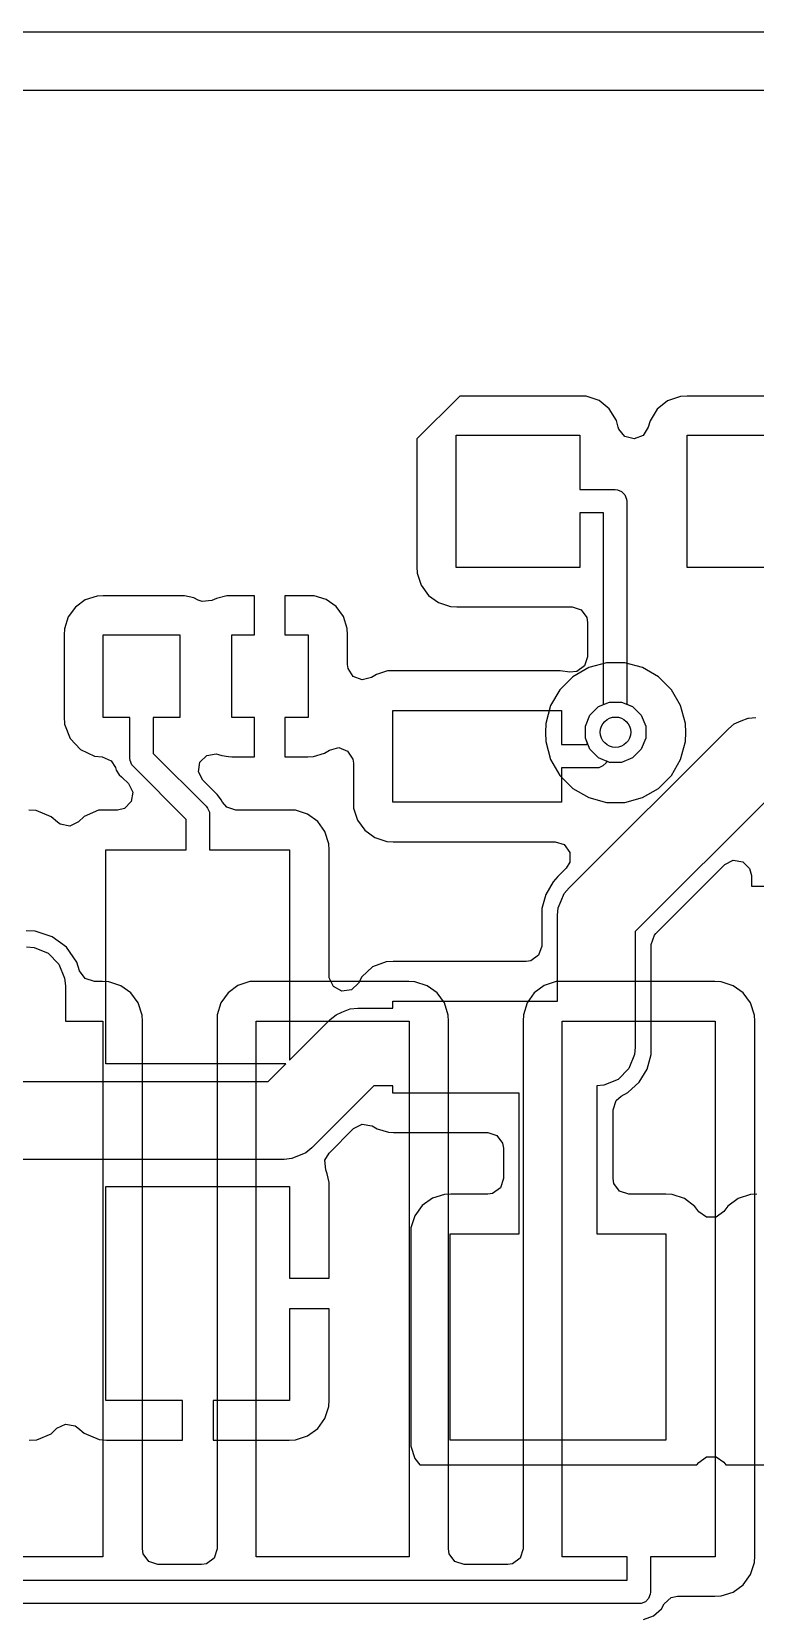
# Model space of a CAD drawing. Header units: inches. Extents: x 3.98 to 8.37, y -7.42 to -0.85.
# Drawn here: x 6.679 to 7.37, y -2.36 to -0.845 of the extents above; entities that cross this region are included whole.
import ezdxf

# ---------------------------------------------------------------- set-up
doc = ezdxf.new("R2010")
doc.units = ezdxf.units.IN
doc.header["$MEASUREMENT"] = 0
for name, color, linetype, true_color in [('Bottom Layer', 153, 'CONTINUOUS', 0x4d7fc4), ('Multi-Layer', 254, 'CONTINUOUS', 0xd0d2cd), ('Top Layer', 13, 'CONTINUOUS', 0xc83434)]:
    doc.layers.add(name, color=color, linetype=linetype, true_color=true_color)

msp = doc.modelspace()

# ---------------------------------------------------------------- linework, layer by layer
at = {"layer": 'Bottom Layer', "linetype": 'CONTINUOUS'}
for p, q in [((4.0542, -0.9013), (8.2989, -0.9013)), ((7.0873, -1.1934), (7.0465, -1.2342)), ((7.2017, -1.1934), (7.0873, -1.1934)), ((7.2081, -1.1936), (7.2017, -1.1934)), ((7.2204, -1.1977), (7.2081, -1.1936)), ((7.2982, -1.1937), (7.2859, -1.198)), ((7.3045, -1.1934), (7.2982, -1.1937)), ((7.4223, -1.1934), (7.3045, -1.1934)), ((7.2302, -1.2056), (7.2204, -1.1977)), ((7.237, -1.2167), (7.2302, -1.2056)), ((7.276, -1.2059), (7.2691, -1.2169)), ((7.2859, -1.198), (7.276, -1.2059)), ((7.2386, -1.2231), (7.237, -1.2167)), ((7.2392, -1.2249), (7.2386, -1.2231)), ((7.245, -1.232), (7.2392, -1.2249)), ((7.2674, -1.2232), (7.2624, -1.231)), ((7.2691, -1.2169), (7.2674, -1.2232)), ((7.0465, -1.2342), (7.0465, -1.3566)), ((7.0841, -1.357), (7.0841, -1.2307)), ((7.0841, -1.2307), (7.202, -1.2307)), ((7.202, -1.2307), (7.202, -1.2827)), ((7.2539, -1.2343), (7.245, -1.232)), ((7.2624, -1.231), (7.2539, -1.2343)), ((7.3044, -1.357), (7.3044, -1.2307)), ((7.3044, -1.2307), (7.4223, -1.2307)), ((7.202, -1.2827), (7.2357, -1.2827)), ((7.2357, -1.2827), (7.2379, -1.2829)), ((7.2379, -1.2829), (7.2419, -1.2846)), ((7.2419, -1.2846), (7.245, -1.2877)), ((7.245, -1.2877), (7.2467, -1.2917)), ((7.2467, -1.2917), (7.2469, -1.2939)), ((7.2469, -1.2939), (7.2469, -1.4877)), ((7.2246, -1.305), (7.202, -1.305)), ((7.202, -1.305), (7.202, -1.357)), ((7.2246, -1.4881), (7.2246, -1.305)), ((7.0465, -1.3566), (7.0467, -1.3625)), ((7.0467, -1.3625), (7.0504, -1.3741)), ((7.202, -1.357), (7.0841, -1.357)), ((7.4223, -1.357), (7.3044, -1.357)), ((7.0504, -1.3741), (7.0574, -1.3837)), ((6.7297, -1.3881), (6.7203, -1.3949)), ((6.741, -1.3844), (6.7297, -1.3881)), ((6.7469, -1.3841), (6.741, -1.3844)), ((6.8197, -1.3841), (6.7469, -1.3841)), ((6.8198, -1.3841), (6.8197, -1.3841)), ((6.8245, -1.3841), (6.8198, -1.3841)), ((6.8336, -1.3862), (6.8245, -1.3841)), ((6.8377, -1.3883), (6.8336, -1.3862)), ((6.8414, -1.3897), (6.8377, -1.3883)), ((6.8506, -1.3887), (6.8414, -1.3897)), ((6.8552, -1.3867), (6.8506, -1.3887)), ((6.865, -1.3843), (6.8552, -1.3867)), ((6.8697, -1.3841), (6.865, -1.3843)), ((6.8913, -1.3841), (6.8697, -1.3841)), ((6.8913, -1.4215), (6.8913, -1.3841)), ((6.9423, -1.3841), (6.9205, -1.3841)), ((6.9205, -1.3841), (6.9205, -1.4215)), ((6.9484, -1.3842), (6.9423, -1.3841)), ((6.9599, -1.3877), (6.9484, -1.3842)), ((6.9694, -1.3945), (6.9599, -1.3877)), ((7.0574, -1.3837), (7.067, -1.3906)), ((7.067, -1.3906), (7.0786, -1.3944)), ((6.7135, -1.4043), (6.7098, -1.4156)), ((6.7203, -1.3949), (6.7135, -1.4043)), ((6.9764, -1.404), (6.9694, -1.3945)), ((6.98, -1.4154), (6.9764, -1.404)), ((7.0786, -1.3944), (7.0845, -1.3946)), ((7.0845, -1.3946), (7.1946, -1.3946)), ((7.1946, -1.3946), (7.2033, -1.3975)), ((7.2033, -1.3975), (7.2087, -1.4049)), ((7.2087, -1.4049), (7.2094, -1.4095)), ((6.7098, -1.4156), (6.7095, -1.4215)), ((6.7095, -1.4215), (6.7095, -1.4997)), ((6.7469, -1.5004), (6.7469, -1.4215)), ((6.7469, -1.4215), (6.82, -1.4215)), ((6.82, -1.4215), (6.82, -1.5004)), ((6.8697, -1.5004), (6.8697, -1.4215)), ((6.8697, -1.4215), (6.8913, -1.4215)), ((6.9205, -1.4215), (6.9427, -1.4215)), ((6.9427, -1.4215), (6.9427, -1.5004)), ((6.9802, -1.4214), (6.98, -1.4154)), ((6.9802, -1.4497), (6.9802, -1.4214)), ((7.2094, -1.4095), (7.2094, -1.4424)), ((6.9807, -1.4535), (6.9802, -1.4497)), ((6.9857, -1.4612), (6.9807, -1.4535)), ((7.2066, -1.4511), (7.1992, -1.4565)), ((7.2094, -1.4424), (7.2066, -1.4511)), ((6.9942, -1.4645), (6.9857, -1.4612)), ((7.0031, -1.4622), (6.9942, -1.4645)), ((7.0078, -1.4592), (7.0031, -1.4622)), ((7.0184, -1.4559), (7.0078, -1.4592)), ((7.0237, -1.4558), (7.0184, -1.4559)), ((7.1833, -1.4558), (7.0237, -1.4558)), ((7.1925, -1.4571), (7.1833, -1.4558)), ((7.1992, -1.4565), (7.1925, -1.4571)), ((7.0236, -1.5813), (7.0236, -1.4936)), ((7.0236, -1.4936), (7.1844, -1.4936)), ((7.1844, -1.4936), (7.1844, -1.5262)), ((7.2073, -1.5087), (7.2117, -1.4981)), ((7.2117, -1.4981), (7.2198, -1.49)), ((7.2198, -1.49), (7.2246, -1.4881)), ((7.2469, -1.4877), (7.2524, -1.49)), ((7.2524, -1.49), (7.2605, -1.4981)), ((7.2605, -1.4981), (7.2649, -1.5087)), ((6.7095, -1.4997), (6.7099, -1.5068)), ((6.7099, -1.5068), (6.7154, -1.5204)), ((6.7724, -1.5004), (6.7469, -1.5004)), ((6.7724, -1.5393), (6.7724, -1.5004)), ((6.82, -1.5004), (6.7947, -1.5004)), ((6.7947, -1.5004), (6.7947, -1.5347)), ((6.8913, -1.5004), (6.8697, -1.5004)), ((6.8913, -1.5379), (6.8913, -1.5004)), ((6.9427, -1.5004), (6.9205, -1.5004)), ((6.9205, -1.5004), (6.9205, -1.5379)), ((7.1917, -1.663), (7.3439, -1.5111)), ((7.2073, -1.5202), (7.2073, -1.5087)), ((7.2649, -1.5087), (7.2649, -1.5202)), ((7.3439, -1.5111), (7.3495, -1.5065)), ((7.3495, -1.5065), (7.3562, -1.5037)), ((7.3495, -1.5065), (7.3495, -1.5065)), ((7.3495, -1.5065), (7.3495, -1.5065)), ((7.3495, -1.5065), (7.3495, -1.5065)), ((7.3562, -1.5037), (7.3629, -1.501)), ((7.3629, -1.501), (7.3629, -1.501)), ((7.3629, -1.501), (7.3629, -1.501)), ((7.3629, -1.501), (7.363, -1.501)), ((7.363, -1.501), (7.3701, -1.5003)), ((6.7154, -1.5204), (6.7253, -1.5309)), ((6.9629, -1.5315), (6.9718, -1.5291)), ((6.9718, -1.5291), (6.9803, -1.5324)), ((7.1844, -1.5262), (7.2087, -1.5262)), ((7.2095, -1.5253), (7.2073, -1.5202)), ((7.2087, -1.5262), (7.2095, -1.5253)), ((7.2649, -1.5202), (7.2605, -1.5307)), ((6.7253, -1.5309), (6.7385, -1.5372)), ((6.7385, -1.5372), (6.746, -1.538)), ((6.746, -1.538), (6.7544, -1.5417)), ((6.7544, -1.5417), (6.7585, -1.5481)), ((6.7726, -1.5415), (6.7724, -1.5393)), ((6.7743, -1.5455), (6.7726, -1.5415)), ((6.7947, -1.5347), (6.8452, -1.5852)), ((6.8379, -1.5521), (6.8393, -1.5431)), ((6.8393, -1.5431), (6.8458, -1.5366)), ((6.8458, -1.5366), (6.8549, -1.5351)), ((6.8549, -1.5351), (6.8569, -1.5356)), ((6.8569, -1.5356), (6.8601, -1.5366)), ((6.8601, -1.5366), (6.8667, -1.5377)), ((6.8667, -1.5377), (6.8697, -1.5379)), ((6.8697, -1.5379), (6.8913, -1.5379)), ((6.9205, -1.5379), (6.9423, -1.5379)), ((6.9423, -1.5379), (6.9476, -1.5377)), ((6.9476, -1.5377), (6.9582, -1.5345)), ((6.9582, -1.5345), (6.9629, -1.5315)), ((6.9803, -1.5324), (6.9853, -1.5401)), ((6.9853, -1.5401), (6.9858, -1.544)), ((6.9858, -1.544), (6.9858, -1.5809)), ((7.2272, -1.5436), (7.2241, -1.5466)), ((7.2278, -1.5421), (7.2272, -1.5436)), ((7.2304, -1.5432), (7.2278, -1.5421)), ((7.2418, -1.5432), (7.2304, -1.5432)), ((7.2524, -1.5388), (7.2418, -1.5432)), ((7.2605, -1.5307), (7.2524, -1.5388)), ((6.7585, -1.5481), (6.7593, -1.5506)), ((6.7593, -1.5506), (6.7623, -1.5551)), ((6.7623, -1.5551), (6.7644, -1.5569)), ((6.7644, -1.5569), (6.7651, -1.5576)), ((6.7651, -1.5576), (6.771, -1.5634)), ((6.7757, -1.5472), (6.7743, -1.5455)), ((6.8262, -1.5977), (6.7757, -1.5472)), ((6.842, -1.5603), (6.8379, -1.5521)), ((7.2179, -1.5485), (7.1844, -1.5485)), ((7.1844, -1.5485), (7.1844, -1.5813)), ((7.2201, -1.5483), (7.2179, -1.5485)), ((7.2241, -1.5466), (7.2201, -1.5483)), ((6.771, -1.5634), (6.7751, -1.5716)), ((6.7751, -1.5716), (6.7737, -1.5807)), ((6.8557, -1.5739), (6.842, -1.5603)), ((6.857, -1.5754), (6.8557, -1.5739)), ((7.3855, -1.5745), (7.255, -1.7047)), ((6.683, -1.5893), (6.6758, -1.5888)), ((6.6973, -1.5953), (6.683, -1.5893)), ((6.7425, -1.589), (6.7286, -1.5949)), ((6.7498, -1.5888), (6.7425, -1.589)), ((6.7605, -1.5888), (6.7498, -1.5888)), ((6.7672, -1.5872), (6.7605, -1.5888)), ((6.7737, -1.5807), (6.7672, -1.5872)), ((6.8452, -1.5852), (6.8466, -1.5869)), ((6.8466, -1.5869), (6.8483, -1.5909)), ((6.8596, -1.5791), (6.857, -1.5754)), ((6.8608, -1.5811), (6.8596, -1.5791)), ((6.865, -1.5859), (6.8608, -1.5811)), ((6.8737, -1.5888), (6.865, -1.5859)), ((6.9246, -1.5888), (6.8737, -1.5888)), ((6.9306, -1.589), (6.9246, -1.5888)), ((6.9421, -1.5928), (6.9306, -1.589)), ((6.9858, -1.5809), (6.986, -1.5869)), ((6.986, -1.5869), (6.9898, -1.5984)), ((7.1844, -1.5813), (7.0236, -1.5813)), ((6.7032, -1.6004), (6.6973, -1.5953)), ((6.7059, -1.6023), (6.7032, -1.6004)), ((6.7149, -1.604), (6.7059, -1.6023)), ((6.7232, -1.6), (6.7149, -1.604)), ((6.7286, -1.5949), (6.7232, -1.6)), ((6.8262, -1.6266), (6.8262, -1.5977)), ((6.8483, -1.5909), (6.8485, -1.5931)), ((6.8485, -1.5931), (6.8485, -1.6266)), ((6.9517, -1.5997), (6.9421, -1.5928)), ((6.9587, -1.6093), (6.9517, -1.5997)), ((6.9898, -1.5984), (6.9968, -1.608)), ((6.9624, -1.6209), (6.9587, -1.6093)), ((6.9968, -1.608), (7.0063, -1.615)), ((7.0063, -1.615), (7.0179, -1.6188)), ((7.0179, -1.6188), (7.0239, -1.619)), ((7.0239, -1.619), (7.1785, -1.619)), ((7.1785, -1.619), (7.1872, -1.6218)), ((6.7495, -1.8312), (6.7495, -1.6266)), ((6.7495, -1.6266), (6.8262, -1.6266)), ((6.8485, -1.6266), (6.9249, -1.6266)), ((6.9249, -1.6266), (6.9249, -1.8276)), ((6.9627, -1.6268), (6.9624, -1.6209)), ((6.9627, -1.7471), (6.9627, -1.6268)), ((7.1872, -1.6218), (7.1926, -1.6293)), ((7.1926, -1.6293), (7.1926, -1.6384)), ((7.189, -1.6444), (7.1811, -1.6522)), ((7.1926, -1.6384), (7.189, -1.6444)), ((7.2747, -1.7067), (7.3405, -1.6409)), ((7.3405, -1.6409), (7.3486, -1.6367)), ((7.3486, -1.6367), (7.3577, -1.6382)), ((7.3577, -1.6382), (7.3642, -1.6446)), ((7.3642, -1.6446), (7.3658, -1.6514)), ((7.1765, -1.6572), (7.1695, -1.6693)), ((7.1811, -1.6522), (7.1765, -1.6572)), ((7.187, -1.6686), (7.1917, -1.663)), ((7.3658, -1.6514), (7.3658, -1.6617)), ((7.3658, -1.6617), (7.3663, -1.6616)), ((7.3663, -1.6616), (7.4037, -1.6616)), ((7.1695, -1.6693), (7.1658, -1.6828)), ((7.1815, -1.682), (7.1843, -1.6753)), ((7.1843, -1.6753), (7.187, -1.6686)), ((7.187, -1.6686), (7.187, -1.6686)), ((7.187, -1.6686), (7.187, -1.6686)), ((7.1658, -1.6828), (7.1656, -1.6897)), ((7.1656, -1.6897), (7.1656, -1.7186)), ((7.1808, -1.6892), (7.1815, -1.682)), ((7.1808, -1.7713), (7.1808, -1.6892)), ((7.1815, -1.682), (7.1815, -1.682)), ((7.1815, -1.682), (7.1815, -1.682)), ((7.255, -1.7047), (7.255, -1.8151)), ((7.2703, -1.7172), (7.2732, -1.7084)), ((7.2732, -1.7084), (7.2747, -1.7067)), ((7.1656, -1.7186), (7.1627, -1.7274)), ((7.2703, -1.8149), (7.2703, -1.7172)), ((7.0041, -1.7386), (6.994, -1.748)), ((7.017, -1.7337), (7.0041, -1.7386)), ((7.0238, -1.7335), (7.017, -1.7337)), ((7.1507, -1.7335), (7.0238, -1.7335)), ((7.1553, -1.7327), (7.1507, -1.7335)), ((7.1627, -1.7274), (7.1553, -1.7327)), ((6.9628, -1.7491), (6.9627, -1.7471)), ((6.9668, -1.7574), (6.9628, -1.7491)), ((6.9906, -1.7542), (6.9839, -1.7605)), ((6.994, -1.748), (6.9906, -1.7542)), ((6.9748, -1.7617), (6.9668, -1.7574)), ((6.9839, -1.7605), (6.9748, -1.7617)), ((7.0236, -1.778), (7.0236, -1.7713)), ((7.0236, -1.7713), (7.1808, -1.7713)), ((6.9637, -1.7888), (6.9693, -1.7842)), ((6.9693, -1.7842), (6.9749, -1.7819)), ((6.9693, -1.7842), (6.9693, -1.7842)), ((6.9749, -1.7819), (6.9827, -1.7787)), ((6.9827, -1.7787), (6.9899, -1.778)), ((6.9827, -1.7787), (6.9827, -1.7787)), ((6.9899, -1.778), (7.0236, -1.778)), ((6.9249, -1.8276), (6.9637, -1.7888)), ((7.255, -1.8151), (7.2543, -1.8223)), ((7.2701, -1.8221), (7.2703, -1.8149)), ((6.9213, -1.8312), (6.7495, -1.8312)), ((6.9044, -1.8481), (6.9213, -1.8312)), ((7.2543, -1.8223), (7.2488, -1.8357)), ((7.2543, -1.8223), (7.2543, -1.8223)), ((7.2662, -1.8362), (7.2701, -1.8221)), ((7.2385, -1.846), (7.2251, -1.8515)), ((7.2488, -1.8357), (7.2385, -1.846)), ((7.2587, -1.8485), (7.2662, -1.8362)), ((6.4534, -1.8481), (6.9044, -1.8481)), ((7.0053, -1.8522), (6.946, -1.9115)), ((7.0236, -1.8522), (7.0053, -1.8522)), ((7.0236, -1.859), (7.0236, -1.8522)), ((7.144, -1.859), (7.0236, -1.859)), ((7.144, -1.9934), (7.144, -1.859)), ((7.2251, -1.8515), (7.2183, -1.8522)), ((7.2183, -1.8522), (7.2183, -1.9934)), ((7.2366, -1.8663), (7.2415, -1.862)), ((7.2415, -1.862), (7.248, -1.8584)), ((7.248, -1.8584), (7.2587, -1.8485)), ((7.2338, -1.875), (7.2366, -1.8663)), ((7.2338, -1.9408), (7.2338, -1.875)), ((6.986, -1.893), (6.9942, -1.8889)), ((6.9942, -1.8889), (7.0033, -1.8903)), ((7.0033, -1.8903), (7.0036, -1.8905)), ((7.0036, -1.8905), (7.0085, -1.8931)), ((6.9626, -1.9164), (6.986, -1.893)), ((7.0085, -1.8931), (7.0192, -1.8963)), ((7.0192, -1.8963), (7.0242, -1.8967)), ((7.0242, -1.8967), (7.1142, -1.8967)), ((7.1142, -1.8967), (7.1229, -1.8995)), ((7.1229, -1.8995), (7.1283, -1.907)), ((7.1283, -1.907), (7.129, -1.9116)), ((6.9198, -1.9224), (6.3459, -1.9224)), ((6.927, -1.9217), (6.9198, -1.9224)), ((6.9404, -1.9161), (6.927, -1.9217)), ((6.946, -1.9115), (6.9404, -1.9161)), ((6.9404, -1.9161), (6.9404, -1.9161)), ((6.9587, -1.9233), (6.9626, -1.9164)), ((7.129, -1.9116), (7.129, -1.9408)), ((6.9594, -1.9324), (6.9587, -1.9233)), ((6.9609, -1.9363), (6.9594, -1.9324)), ((6.9626, -1.9444), (6.9609, -1.9363)), ((6.7495, -2.1528), (6.7495, -1.9482)), ((6.7495, -1.9482), (6.9249, -1.9482)), ((6.9249, -1.9482), (6.9249, -2.0358)), ((6.9627, -1.9483), (6.9626, -1.9444)), ((6.9627, -2.0359), (6.9627, -1.9483)), ((7.1262, -1.9495), (7.1188, -1.9549)), ((7.129, -1.9408), (7.1262, -1.9495)), ((7.2345, -1.9454), (7.2338, -1.9408)), ((7.2399, -1.9528), (7.2345, -1.9454)), ((7.2487, -1.9556), (7.2399, -1.9528)), ((7.0516, -1.9666), (7.0446, -1.9762)), ((7.0612, -1.9596), (7.0516, -1.9666)), ((7.0727, -1.9559), (7.0612, -1.9596)), ((7.0787, -1.9556), (7.0727, -1.9559)), ((7.1142, -1.9556), (7.0787, -1.9556)), ((7.1188, -1.9549), (7.1142, -1.9556)), ((7.2841, -1.9556), (7.2487, -1.9556)), ((7.2901, -1.9559), (7.2841, -1.9556)), ((7.302, -1.9599), (7.2901, -1.9559)), ((7.3119, -1.9673), (7.302, -1.9599)), ((7.3157, -1.9724), (7.3119, -1.9673)), ((7.3433, -1.9672), (7.3395, -1.9723)), ((7.3531, -1.9598), (7.3433, -1.9672)), ((7.3649, -1.9559), (7.3531, -1.9598)), ((7.371, -1.9556), (7.3649, -1.9559)), ((7.0446, -1.9762), (7.0408, -1.9878)), ((7.3229, -1.9775), (7.3157, -1.9724)), ((7.3321, -1.9776), (7.3229, -1.9775)), ((7.3395, -1.9723), (7.3321, -1.9776)), ((7.0408, -1.9878), (7.0406, -1.9937)), ((7.0406, -1.9937), (7.0406, -2.1904)), ((7.0782, -2.1907), (7.0782, -1.9934)), ((7.0782, -1.9934), (7.144, -1.9934)), ((7.2183, -1.9934), (7.2843, -1.9934)), ((7.2843, -1.9934), (7.2843, -2.1907)), ((6.9249, -2.0358), (6.9622, -2.0358)), ((6.9622, -2.0358), (6.9627, -2.0359)), ((6.9622, -2.065), (6.9249, -2.065)), ((6.9249, -2.065), (6.9249, -2.1528)), ((6.9627, -2.065), (6.9622, -2.065)), ((6.9627, -2.1524), (6.9627, -2.065)), ((6.8226, -2.1528), (6.7495, -2.1528)), ((6.8226, -2.19), (6.8226, -2.1528)), ((6.9249, -2.1528), (6.8518, -2.1528)), ((6.8518, -2.1528), (6.8518, -2.19)), ((6.9587, -2.1699), (6.9624, -2.1584)), ((6.9624, -2.1584), (6.9627, -2.1524)), ((6.6973, -2.1844), (6.7027, -2.1792)), ((6.7027, -2.1792), (6.711, -2.1753)), ((6.711, -2.1753), (6.72, -2.177)), ((6.72, -2.177), (6.7227, -2.1788)), ((6.7227, -2.1788), (6.7286, -2.1839)), ((6.9421, -2.1865), (6.9517, -2.1795)), ((6.9517, -2.1795), (6.9587, -2.1699)), ((6.6761, -2.1905), (6.6834, -2.1902)), ((6.6834, -2.1902), (6.6973, -2.1844)), ((6.7286, -2.1839), (6.7429, -2.1899)), ((6.7429, -2.1899), (6.7501, -2.1905)), ((6.7501, -2.1905), (6.8226, -2.1905)), ((6.8226, -2.1905), (6.8226, -2.19)), ((6.8518, -2.19), (6.8518, -2.1905)), ((6.8518, -2.1905), (6.9246, -2.1905)), ((6.9246, -2.1905), (6.9306, -2.1903)), ((6.9306, -2.1903), (6.9421, -2.1865)), ((7.0406, -2.1904), (7.0408, -2.1964)), ((7.2843, -2.1907), (7.0782, -2.1907)), ((7.0408, -2.1964), (7.0446, -2.208)), ((7.0446, -2.208), (7.0492, -2.2142)), ((7.3156, -2.2119), (7.3231, -2.2065)), ((7.3231, -2.2065), (7.3323, -2.2066)), ((7.3323, -2.2066), (7.3394, -2.2117)), ((7.0492, -2.2142), (7.3139, -2.2142)), ((7.3139, -2.2142), (7.3156, -2.2119)), ((7.3394, -2.2117), (7.3413, -2.2142)), ((7.3413, -2.2142), (7.4019, -2.2142))]:
    msp.add_line(p, q, dxfattribs=at)
at = {"layer": 'Bottom Layer'}
msp.add_circle((7.2361, -1.5144), 0.0145, dxfattribs=at)
at = {"layer": 'Multi-Layer', "linetype": 'CONTINUOUS'}
msp.add_line((3.9839, -0.8454), (8.3692, -0.8454), dxfattribs=at)
at = {"layer": 'Top Layer', "linetype": 'CONTINUOUS'}
for p, q in [((6.5142, -0.9013), (7.7105, -0.9013)), ((7.2105, -1.4526), (7.1953, -1.4614)), ((7.2275, -1.4481), (7.2105, -1.4526)), ((7.245, -1.4481), (7.2275, -1.4481)), ((7.262, -1.4526), (7.245, -1.4481)), ((7.2772, -1.4614), (7.262, -1.4526)), ((7.1953, -1.4614), (7.1829, -1.4738)), ((7.2896, -1.4738), (7.2772, -1.4614)), ((7.1829, -1.4738), (7.1741, -1.489)), ((7.2983, -1.489), (7.2896, -1.4738)), ((7.1741, -1.489), (7.1695, -1.5062)), ((7.2073, -1.5087), (7.2117, -1.4981)), ((7.2117, -1.4981), (7.2198, -1.49)), ((7.2198, -1.49), (7.2304, -1.4857)), ((7.2304, -1.4857), (7.2418, -1.4857)), ((7.2418, -1.4857), (7.2524, -1.49)), ((7.2524, -1.49), (7.2605, -1.4981)), ((7.2605, -1.4981), (7.2649, -1.5087)), ((7.3029, -1.5062), (7.2983, -1.489)), ((7.1695, -1.5062), (7.1692, -1.5147)), ((7.2073, -1.5202), (7.2073, -1.5087)), ((7.2649, -1.5087), (7.2649, -1.5202)), ((7.3032, -1.5147), (7.3029, -1.5062)), ((7.1692, -1.5147), (7.1695, -1.5233)), ((7.1695, -1.5233), (7.1741, -1.5405)), ((7.2117, -1.5307), (7.2073, -1.5202)), ((7.2649, -1.5202), (7.2605, -1.5307)), ((7.2983, -1.5405), (7.3029, -1.5233)), ((7.3029, -1.5233), (7.3032, -1.5147)), ((7.1741, -1.5405), (7.1829, -1.5557)), ((7.2198, -1.5388), (7.2117, -1.5307)), ((7.2304, -1.5432), (7.2198, -1.5388)), ((7.2418, -1.5432), (7.2304, -1.5432)), ((7.2524, -1.5388), (7.2418, -1.5432)), ((7.2605, -1.5307), (7.2524, -1.5388)), ((7.2896, -1.5557), (7.2983, -1.5405)), ((7.1829, -1.5557), (7.1953, -1.5681)), ((7.2772, -1.5681), (7.2896, -1.5557)), ((7.1953, -1.5681), (7.2105, -1.5768)), ((7.262, -1.5768), (7.2772, -1.5681)), ((7.2105, -1.5768), (7.2275, -1.5814)), ((7.2275, -1.5814), (7.245, -1.5814)), ((7.245, -1.5814), (7.262, -1.5768)), ((6.6819, -1.7044), (6.6733, -1.7042)), ((6.6983, -1.7097), (6.6819, -1.7044)), ((6.7119, -1.7198), (6.6983, -1.7097)), ((6.6736, -1.7194), (6.6809, -1.7201)), ((6.6809, -1.7201), (6.6943, -1.7256)), ((6.6943, -1.7256), (6.7045, -1.7359)), ((6.7217, -1.7339), (6.7119, -1.7198)), ((6.7045, -1.7359), (6.7101, -1.7492)), ((6.7244, -1.7423), (6.7217, -1.7339)), ((6.7101, -1.7492), (6.7108, -1.7565)), ((6.7108, -1.7565), (6.7108, -1.7903)), ((6.7298, -1.7496), (6.7244, -1.7423)), ((6.7385, -1.7525), (6.7298, -1.7496)), ((6.7463, -1.7525), (6.7385, -1.7525)), ((6.7522, -1.7527), (6.7463, -1.7525)), ((6.7638, -1.7565), (6.7522, -1.7527)), ((6.7734, -1.7634), (6.7638, -1.7565)), ((6.8756, -1.7563), (6.8661, -1.7632)), ((6.887, -1.7526), (6.8756, -1.7563)), ((6.8929, -1.7525), (6.887, -1.7526)), ((7.0386, -1.7525), (6.8929, -1.7525)), ((7.0446, -1.7527), (7.0386, -1.7525)), ((7.0561, -1.7565), (7.0446, -1.7527)), ((7.0657, -1.7634), (7.0561, -1.7565)), ((7.1679, -1.7563), (7.1585, -1.7633)), ((7.1793, -1.7526), (7.1679, -1.7563)), ((7.1853, -1.7525), (7.1793, -1.7526)), ((7.3309, -1.7525), (7.1853, -1.7525)), ((7.3369, -1.7527), (7.3309, -1.7525)), ((7.3485, -1.7565), (7.3369, -1.7527)), ((7.358, -1.7634), (7.3485, -1.7565)), ((6.7804, -1.773), (6.7734, -1.7634)), ((6.8661, -1.7632), (6.8593, -1.7728)), ((7.0727, -1.773), (7.0657, -1.7634)), ((7.1585, -1.7633), (7.1517, -1.7728)), ((7.365, -1.773), (7.358, -1.7634)), ((6.7841, -1.7846), (6.7804, -1.773)), ((6.7843, -1.7905), (6.7841, -1.7846)), ((6.8558, -1.7843), (6.8557, -1.7903)), ((6.8593, -1.7728), (6.8558, -1.7843)), ((7.0764, -1.7846), (7.0727, -1.773)), ((7.0767, -1.7905), (7.0764, -1.7846)), ((7.1481, -1.7843), (7.148, -1.7904)), ((7.1517, -1.7728), (7.1481, -1.7843)), ((7.3688, -1.7846), (7.365, -1.773)), ((7.369, -1.7904), (7.3688, -1.7846)), ((6.7108, -1.7903), (6.7467, -1.7903)), ((6.7467, -1.7903), (6.7467, -2.3019)), ((6.7843, -2.2945), (6.7843, -1.7905)), ((6.8557, -1.7903), (6.8557, -2.2945)), ((6.8929, -2.3019), (6.8929, -1.7903)), ((6.8929, -1.7903), (7.0391, -1.7903)), ((7.0391, -1.7903), (7.0391, -2.3019)), ((7.0767, -2.2945), (7.0767, -1.7905)), ((7.148, -1.7904), (7.148, -2.2945)), ((7.1852, -2.3019), (7.1852, -1.7903)), ((7.1852, -1.7903), (7.3314, -1.7903)), ((7.3314, -1.7903), (7.3314, -2.3019)), ((7.369, -1.7905), (7.369, -1.7904)), ((7.369, -2.3015), (7.369, -1.7905)), ((6.7851, -2.2991), (6.7843, -2.2945)), ((6.7905, -2.3065), (6.7851, -2.2991)), ((6.8557, -2.2945), (6.8529, -2.3032)), ((7.0774, -2.2991), (7.0767, -2.2945)), ((7.0828, -2.3065), (7.0774, -2.2991)), ((7.148, -2.2945), (7.1452, -2.3032)), ((7.3688, -2.3075), (7.369, -2.3015)), ((7.369, -2.3015), (7.369, -2.3015)), ((6.7467, -2.3019), (6.6006, -2.3019)), ((6.7992, -2.3094), (6.7905, -2.3065)), ((6.8409, -2.3094), (6.7992, -2.3094)), ((6.8454, -2.3086), (6.8409, -2.3094)), ((6.8529, -2.3032), (6.8454, -2.3086)), ((7.0391, -2.3019), (6.8929, -2.3019)), ((7.0915, -2.3094), (7.0828, -2.3065)), ((7.1332, -2.3094), (7.0915, -2.3094)), ((7.1378, -2.3086), (7.1332, -2.3094)), ((7.1452, -2.3032), (7.1378, -2.3086)), ((7.2472, -2.3019), (7.1852, -2.3019)), ((7.2472, -2.3244), (7.2472, -2.3019)), ((7.3314, -2.3019), (7.2695, -2.3019)), ((7.2695, -2.3019), (7.2695, -2.3356)), ((7.365, -2.319), (7.3688, -2.3075)), ((6.5806, -2.3244), (7.2472, -2.3244)), ((7.3485, -2.3356), (7.358, -2.3286)), ((7.358, -2.3286), (7.365, -2.319)), ((7.2584, -2.3467), (6.576, -2.3467)), ((7.2606, -2.3465), (7.2584, -2.3467)), ((7.2646, -2.3449), (7.2606, -2.3465)), ((7.2676, -2.3418), (7.2646, -2.3449)), ((7.2693, -2.3378), (7.2676, -2.3418)), ((7.2695, -2.3356), (7.2693, -2.3378)), ((7.2799, -2.3516), (7.2826, -2.347)), ((7.2826, -2.347), (7.2894, -2.3409)), ((7.2894, -2.3409), (7.2954, -2.3396)), ((7.2954, -2.3396), (7.3309, -2.3396)), ((7.3309, -2.3396), (7.3369, -2.3394)), ((7.3369, -2.3394), (7.3485, -2.3356)), ((7.2627, -2.362), (7.2723, -2.3584)), ((7.2723, -2.3584), (7.2799, -2.3516))]:
    msp.add_line(p, q, dxfattribs=at)
at = {"layer": 'Top Layer'}
msp.add_circle((7.2361, -1.5144), 0.0145, dxfattribs=at)

doc.saveas('drawing.dxf')
